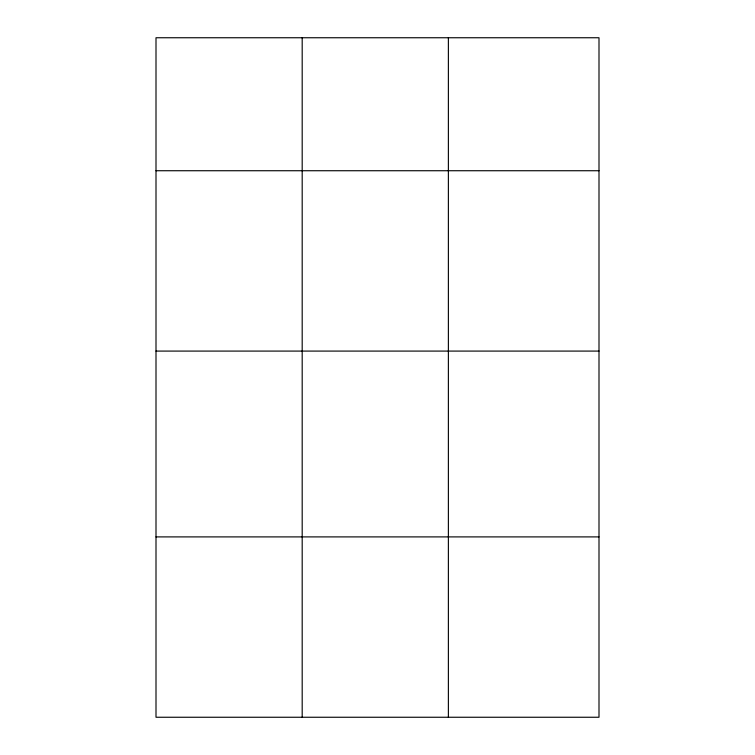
<?xml version="1.0" encoding="UTF-8"?>
<svg xmlns="http://www.w3.org/2000/svg" width="755" height="755" viewBox="0 0 755 755"><rect width="100%" height="100%" fill="white"/><g stroke="black" fill="none" stroke-linecap="round" stroke-linejoin="round"><path stroke-width="1.13" d="M598.998 351.084L598.998 37.75L156.002 37.75L156.002 717.25L598.998 717.25L598.998 351.084L156.002 351.084M156.002 170.734L598.998 170.734M156.002 536.899L598.998 536.899M448.376 37.75L448.376 717.25M302.189 37.75L302.189 717.25"/></g></svg>
